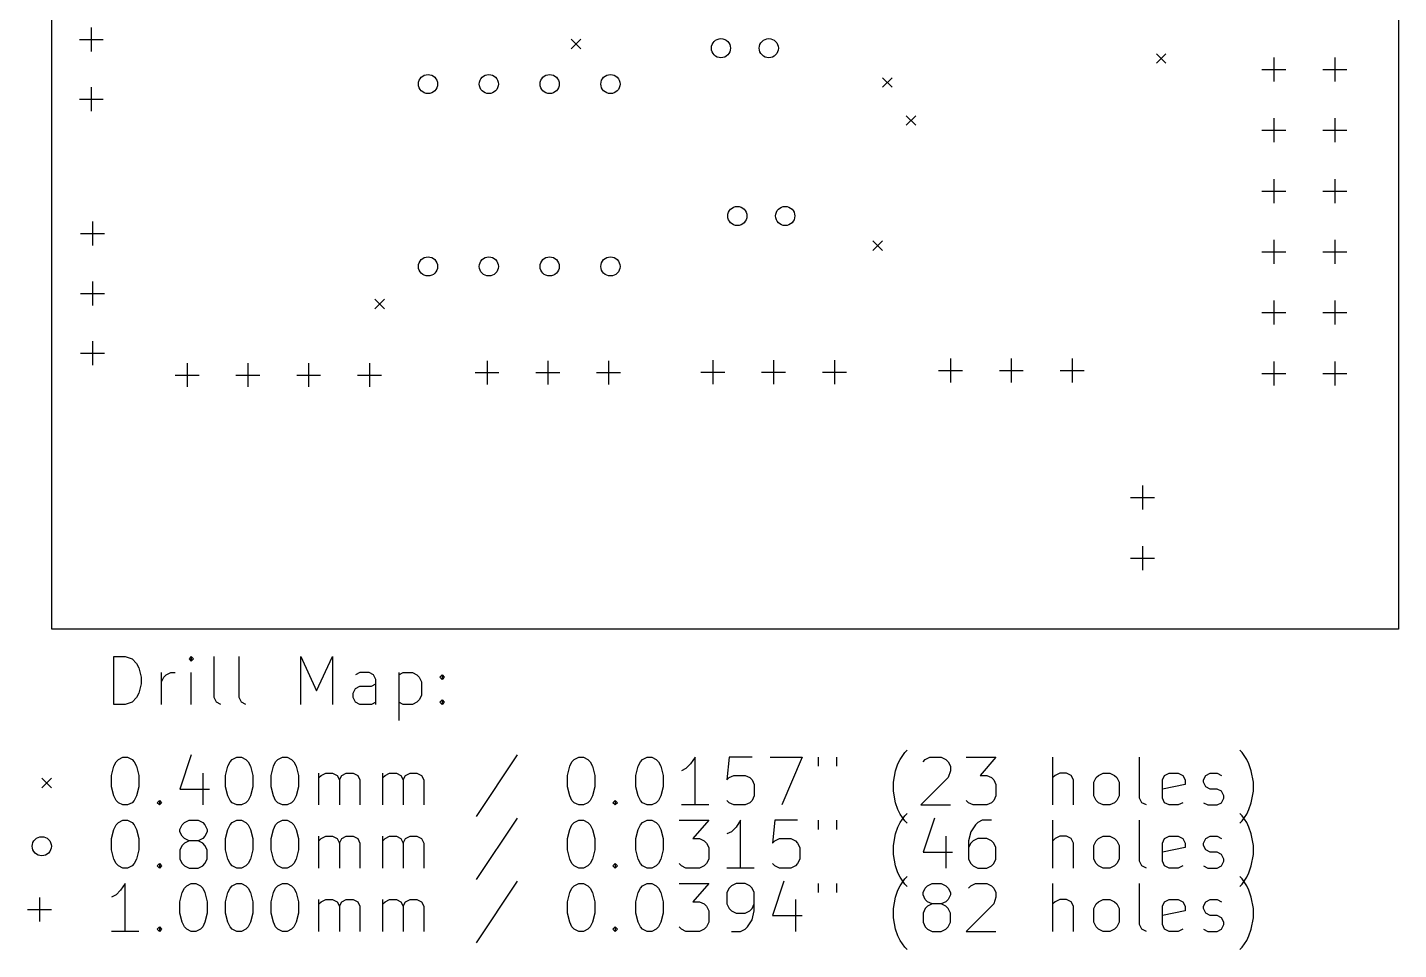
# Model space of a CAD drawing. Extents: x 224.8 to 282.1, y -97.7 to -21.6.
# Drawn here: x 224.8 to 282.1, y -97.7 to -59.2 of the extents above; entities that cross this region are included whole.
import ezdxf

# ---------------------------------------------------------------- set-up
doc = ezdxf.new("R2010")
doc.units = 0
doc.layers.add('BLACK', color=7, linetype='CONTINUOUS')

msp = doc.modelspace()

# ---------------------------------------------------------------- linework, layer by layer
at = {"layer": 'BLACK', "linetype": 'CONTINUOUS'}
for p, q in [((225.806, -84.3534), (225.806, -21.5646)), ((282.067, -21.5646), (282.067, -84.3534)), ((227.4504, -59.2062), (227.4504, -60.2062)), ((226.9504, -59.7062), (227.9504, -59.7062)), ((247.5008, -59.6932), (247.9008, -60.0932)), ((247.9008, -59.6932), (247.5008, -60.0932)), ((271.95, -60.3), (272.35, -60.7)), ((272.35, -60.3), (271.95, -60.7)), ((276.86, -60.46), (276.86, -61.46)), ((279.4, -60.46), (279.4, -61.46)), ((276.36, -60.96), (277.36, -60.96)), ((278.9, -60.96), (279.9, -60.96)), ((227.4504, -61.7062), (227.4504, -62.7062)), ((260.507254, -61.3047), (260.907254, -61.7047)), ((260.907254, -61.3047), (260.507254, -61.7047)), ((226.9504, -62.2062), (227.9504, -62.2062)), ((261.4962, -62.8936), (261.8962, -63.2936)), ((261.8962, -62.8936), (261.4962, -63.2936)), ((276.86, -63), (276.86, -64)), ((279.4, -63), (279.4, -64)), ((276.36, -63.5), (277.36, -63.5)), ((278.9, -63.5), (279.9, -63.5)), ((276.86, -65.54), (276.86, -66.54)), ((279.4, -65.54), (279.4, -66.54)), ((276.36, -66.04), (277.36, -66.04)), ((278.9, -66.04), (279.9, -66.04)), ((227.4966, -67.3164), (227.4966, -68.3164)), ((226.9966, -67.8164), (227.9966, -67.8164)), ((260.0992, -68.126), (260.4992, -68.526)), ((260.4992, -68.126), (260.0992, -68.526)), ((276.86, -68.08), (276.86, -69.08)), ((279.4, -68.08), (279.4, -69.08)), ((276.36, -68.58), (277.36, -68.58)), ((278.9, -68.58), (279.9, -68.58)), ((227.4966, -69.8164), (227.4966, -70.8164)), ((226.9966, -70.3164), (227.9966, -70.3164)), ((239.3, -70.5644), (239.7, -70.9644)), ((239.7, -70.5644), (239.3, -70.9644)), ((276.86, -70.62), (276.86, -71.62)), ((279.4, -70.62), (279.4, -71.62)), ((276.36, -71.12), (277.36, -71.12)), ((278.9, -71.12), (279.9, -71.12)), ((227.4966, -72.3164), (227.4966, -73.3164)), ((226.9966, -72.8164), (227.9966, -72.8164)), ((231.4508, -73.2266), (231.4508, -74.2266)), ((233.9908, -73.2266), (233.9908, -74.2266)), ((236.5308, -73.2266), (236.5308, -74.2266)), ((239.0708, -73.2266), (239.0708, -74.2266)), ((243.982, -73.1284), (243.982, -74.1284)), ((246.522, -73.1284), (246.522, -74.1284)), ((249.062, -73.1284), (249.062, -74.1284)), ((253.4158, -73.1092), (253.4158, -74.1092)), ((255.9558, -73.1092), (255.9558, -74.1092)), ((258.4958, -73.1092), (258.4958, -74.1092)), ((263.3472, -73.033), (263.3472, -74.033)), ((265.8872, -73.033), (265.8872, -74.033)), ((268.4272, -73.033), (268.4272, -74.033)), ((276.86, -73.16), (276.86, -74.16)), ((279.4, -73.16), (279.4, -74.16)), ((230.9508, -73.7266), (231.9508, -73.7266)), ((233.4908, -73.7266), (234.4908, -73.7266)), ((236.0308, -73.7266), (237.0308, -73.7266)), ((238.5708, -73.7266), (239.5708, -73.7266)), ((243.482, -73.6284), (244.482, -73.6284)), ((246.022, -73.6284), (247.022, -73.6284)), ((248.562, -73.6284), (249.562, -73.6284)), ((252.9158, -73.6092), (253.9158, -73.6092)), ((255.4558, -73.6092), (256.4558, -73.6092)), ((257.9958, -73.6092), (258.9958, -73.6092)), ((262.8472, -73.533), (263.8472, -73.533)), ((265.3872, -73.533), (266.3872, -73.533)), ((267.9272, -73.533), (268.9272, -73.533)), ((276.36, -73.66), (277.36, -73.66)), ((278.9, -73.66), (279.9, -73.66)), ((271.3736, -78.3416), (271.3736, -79.3416)), ((270.8736, -78.8416), (271.8736, -78.8416)), ((271.3736, -80.8816), (271.3736, -81.8816)), ((270.8736, -81.3816), (271.8736, -81.3816)), ((282.067, -84.3534), (225.806, -84.3534)), ((228.388768, -87.493238), (228.388768, -85.493238)), ((228.388768, -85.493238), (228.864958, -85.493238)), ((228.864958, -85.493238), (229.150673, -85.588476)), ((229.150673, -85.588476), (229.341149, -85.778952)), ((229.341149, -85.778952), (229.436387, -85.969428)), ((231.626863, -85.493238), (231.531625, -85.588476)), ((231.531625, -85.588476), (231.626863, -85.683714)), ((231.722101, -85.588476), (231.626863, -85.493238)), ((231.626863, -85.493238), (231.626863, -85.683714)), ((231.626863, -85.683714), (231.722101, -85.588476)), ((232.579244, -87.207523), (232.579244, -85.493238)), ((233.626863, -87.207523), (233.626863, -85.493238)), ((236.198292, -87.493238), (236.198292, -85.493238)), ((236.198292, -85.493238), (236.864959, -86.921809)), ((236.864959, -86.921809), (237.531625, -85.493238)), ((237.531625, -85.493238), (237.531625, -87.493238)), ((229.436387, -85.969428), (229.531625, -86.35038)), ((229.531625, -86.35038), (229.531625, -86.636095)), ((230.388768, -87.493238), (230.388768, -86.159904)), ((230.388768, -86.540857), (230.484006, -86.35038)), ((230.484006, -86.35038), (230.579244, -86.255142)), ((230.579244, -86.255142), (230.76972, -86.159904)), ((230.76972, -86.159904), (230.960197, -86.159904)), ((231.626863, -87.493238), (231.626863, -86.159904)), ((238.674482, -86.159904), (238.484006, -86.255142)), ((239.055435, -86.159904), (238.674482, -86.159904)), ((239.245911, -86.255142), (239.055435, -86.159904)), ((239.341149, -86.445619), (239.245911, -86.255142)), ((239.341149, -87.493238), (239.341149, -86.445619)), ((240.29353, -86.159904), (240.29353, -88.159904)), ((240.29353, -86.255142), (240.484006, -86.159904)), ((240.484006, -86.159904), (240.864959, -86.159904)), ((240.864959, -86.159904), (241.055435, -86.255142)), ((241.055435, -86.255142), (241.150673, -86.35038)), ((241.150673, -86.35038), (241.245911, -86.540857)), ((242.007816, -86.35038), (242.103054, -86.255142)), ((242.103054, -86.445619), (242.007816, -86.35038)), ((242.103054, -86.255142), (242.198292, -86.35038)), ((242.103054, -86.255142), (242.103054, -86.445619)), ((242.198292, -86.35038), (242.103054, -86.445619)), ((229.436387, -87.017047), (229.341149, -87.207523)), ((229.531625, -86.636095), (229.436387, -87.017047)), ((238.388768, -87.017047), (238.484006, -86.826571)), ((238.388768, -87.207523), (238.388768, -87.017047)), ((238.484006, -86.826571), (238.674482, -86.731333)), ((238.674482, -86.731333), (239.150673, -86.731333)), ((239.150673, -86.731333), (239.341149, -86.636095)), ((241.245911, -86.540857), (241.245911, -87.112285)), ((228.864958, -87.493238), (228.388768, -87.493238)), ((229.150673, -87.398), (228.864958, -87.493238)), ((229.341149, -87.207523), (229.150673, -87.398)), ((232.674482, -87.398), (232.579244, -87.207523)), ((232.864958, -87.493238), (232.674482, -87.398)), ((233.722101, -87.398), (233.626863, -87.207523)), ((233.912577, -87.493238), (233.722101, -87.398)), ((238.484006, -87.398), (238.388768, -87.207523)), ((238.674482, -87.493238), (238.484006, -87.398)), ((239.150673, -87.493238), (238.674482, -87.493238)), ((239.341149, -87.398), (239.150673, -87.493238)), ((240.484006, -87.493238), (240.29353, -87.398)), ((240.864959, -87.493238), (240.484006, -87.493238)), ((241.055435, -87.398), (240.864959, -87.493238)), ((241.150673, -87.302761), (241.055435, -87.398)), ((241.245911, -87.112285), (241.150673, -87.302761)), ((242.007816, -87.398), (242.103054, -87.302761)), ((242.103054, -87.493238), (242.007816, -87.398)), ((242.103054, -87.302761), (242.198292, -87.398)), ((242.103054, -87.302761), (242.103054, -87.493238)), ((242.198292, -87.398), (242.103054, -87.493238)), ((228.388768, -90.07419), (228.484006, -89.883714)), ((228.484006, -89.883714), (228.579244, -89.788476)), ((228.579244, -89.788476), (228.76972, -89.693238)), ((228.76972, -89.693238), (228.960197, -89.693238)), ((228.960197, -89.693238), (229.150673, -89.788476)), ((229.150673, -89.788476), (229.245911, -89.883714)), ((229.245911, -89.883714), (229.341149, -90.07419)), ((231.626863, -89.598), (231.150673, -91.026571)), ((233.150673, -90.07419), (233.245911, -89.883714)), ((233.245911, -89.883714), (233.341149, -89.788476)), ((233.341149, -89.788476), (233.531625, -89.693238)), ((233.531625, -89.693238), (233.722102, -89.693238)), ((233.722102, -89.693238), (233.912578, -89.788476)), ((233.912578, -89.788476), (234.007816, -89.883714)), ((234.007816, -89.883714), (234.103054, -90.07419)), ((235.055435, -90.07419), (235.150673, -89.883714)), ((235.150673, -89.883714), (235.245911, -89.788476)), ((235.245911, -89.788476), (235.436387, -89.693238)), ((235.436387, -89.693238), (235.626864, -89.693238)), ((235.626864, -89.693238), (235.81734, -89.788476)), ((235.81734, -89.788476), (235.912578, -89.883714)), ((235.912578, -89.883714), (236.007816, -90.07419)), ((245.245912, -89.598), (243.531627, -92.169428)), ((247.436389, -90.07419), (247.531627, -89.883714)), ((247.531627, -89.883714), (247.626865, -89.788476)), ((247.626865, -89.788476), (247.817341, -89.693238)), ((247.817341, -89.693238), (248.007818, -89.693238)), ((248.007818, -89.693238), (248.198294, -89.788476)), ((248.198294, -89.788476), (248.293532, -89.883714)), ((248.293532, -89.883714), (248.38877, -90.07419)), ((250.293532, -90.07419), (250.38877, -89.883714)), ((250.38877, -89.883714), (250.484008, -89.788476)), ((250.484008, -89.788476), (250.674484, -89.693238)), ((250.674484, -89.693238), (250.864961, -89.693238)), ((250.864961, -89.693238), (251.055437, -89.788476)), ((251.055437, -89.788476), (251.150675, -89.883714)), ((251.150675, -89.883714), (251.245913, -90.07419)), ((252.674484, -89.693238), (252.484008, -89.978952)), ((252.674484, -91.693238), (252.674484, -89.693238)), ((254.103056, -89.693238), (254.007818, -90.645619)), ((255.055437, -89.693238), (254.103056, -89.693238)), ((255.817342, -89.693238), (257.150675, -89.693238)), ((257.150675, -89.693238), (256.293532, -91.693238)), ((257.817342, -89.693238), (257.817342, -90.07419)), ((258.579247, -89.693238), (258.579247, -90.07419)), ((261.150676, -89.978952), (261.245914, -89.788476)), ((261.245914, -89.788476), (261.43639, -89.502761)), ((261.43639, -89.502761), (261.531629, -89.407523)), ((262.198295, -89.883714), (262.293533, -89.788476)), ((262.293533, -89.788476), (262.484009, -89.693238)), ((262.484009, -89.693238), (262.9602, -89.693238)), ((262.9602, -89.693238), (263.150676, -89.788476)), ((263.150676, -89.788476), (263.245914, -89.883714)), ((263.245914, -89.883714), (263.341152, -90.07419)), ((264.007819, -89.693238), (265.245914, -89.693238)), ((265.245914, -89.693238), (264.579247, -90.455142)), ((267.626867, -91.693238), (267.626867, -89.693238)), ((271.245915, -91.407523), (271.245915, -89.693238)), ((275.53163, -89.502761), (275.436392, -89.407523)), ((275.722106, -89.788476), (275.53163, -89.502761)), ((275.817344, -89.978952), (275.722106, -89.788476)), ((228.29353, -90.455142), (228.388768, -90.07419)), ((228.29353, -90.931333), (228.29353, -90.455142)), ((229.341149, -90.07419), (229.436387, -90.455142)), ((229.436387, -90.455142), (229.436387, -90.931333)), ((232.103054, -90.359904), (232.103054, -91.693238)), ((233.055435, -90.455142), (233.150673, -90.07419)), ((233.055435, -90.931333), (233.055435, -90.455142)), ((234.103054, -90.07419), (234.198292, -90.455142)), ((234.198292, -90.455142), (234.198292, -90.931333)), ((234.960197, -90.455142), (235.055435, -90.07419)), ((234.960197, -90.931333), (234.960197, -90.455142)), ((236.007816, -90.07419), (236.103054, -90.455142)), ((236.103054, -90.455142), (236.103054, -90.931333)), ((236.960197, -91.693238), (236.960197, -90.359904)), ((236.960197, -90.55038), (237.055435, -90.455142)), ((237.055435, -90.455142), (237.245911, -90.359904)), ((237.245911, -90.359904), (237.531626, -90.359904)), ((237.531626, -90.359904), (237.722102, -90.455142)), ((237.722102, -90.455142), (237.81734, -90.645619)), ((237.81734, -90.645619), (237.912578, -90.455142)), ((237.912578, -90.455142), (238.103054, -90.359904)), ((238.103054, -90.359904), (238.388768, -90.359904)), ((238.388768, -90.359904), (238.579245, -90.455142)), ((238.579245, -90.455142), (238.674483, -90.645619)), ((239.626864, -91.693238), (239.626864, -90.359904)), ((239.626864, -90.55038), (239.722102, -90.455142)), ((239.722102, -90.455142), (239.912578, -90.359904)), ((239.912578, -90.359904), (240.198293, -90.359904)), ((240.198293, -90.359904), (240.388769, -90.455142)), ((240.388769, -90.455142), (240.484007, -90.645619)), ((240.484007, -90.645619), (240.579245, -90.455142)), ((240.579245, -90.455142), (240.769721, -90.359904)), ((240.769721, -90.359904), (241.055435, -90.359904)), ((241.055435, -90.359904), (241.245912, -90.455142)), ((241.245912, -90.455142), (241.34115, -90.645619)), ((247.341151, -90.455142), (247.436389, -90.07419)), ((247.341151, -90.931333), (247.341151, -90.455142)), ((248.38877, -90.07419), (248.484008, -90.455142)), ((248.484008, -90.455142), (248.484008, -90.931333)), ((250.198294, -90.455142), (250.293532, -90.07419)), ((250.198294, -90.931333), (250.198294, -90.455142)), ((251.245913, -90.07419), (251.341151, -90.455142)), ((251.341151, -90.455142), (251.341151, -90.931333)), ((252.293532, -90.169428), (252.103056, -90.264666)), ((252.484008, -89.978952), (252.293532, -90.169428)), ((254.103056, -90.55038), (254.293532, -90.455142)), ((254.293532, -90.455142), (254.769723, -90.455142)), ((254.769723, -90.455142), (254.960199, -90.55038)), ((260.9602, -90.740857), (261.055438, -90.264666)), ((261.055438, -90.264666), (261.150676, -89.978952)), ((263.341152, -90.264666), (263.245914, -90.55038)), ((263.341152, -90.07419), (263.341152, -90.264666)), ((264.579247, -90.455142), (264.864962, -90.455142)), ((264.864962, -90.455142), (265.055438, -90.55038)), ((267.722105, -90.455142), (267.626867, -90.55038)), ((267.912581, -90.359904), (267.722105, -90.455142)), ((268.198296, -90.359904), (267.912581, -90.359904)), ((268.388772, -90.455142), (268.198296, -90.359904)), ((268.48401, -90.645619), (268.388772, -90.455142)), ((269.436391, -90.55038), (269.531629, -90.455142)), ((269.531629, -90.455142), (269.722105, -90.359904)), ((269.722105, -90.359904), (270.00782, -90.359904)), ((270.00782, -90.359904), (270.198296, -90.455142)), ((270.198296, -90.455142), (270.293534, -90.55038)), ((272.198296, -90.645619), (272.293534, -90.455142)), ((272.293534, -90.455142), (272.48401, -90.359904)), ((272.48401, -90.359904), (272.864963, -90.359904)), ((272.864963, -90.359904), (273.055439, -90.455142)), ((273.055439, -90.455142), (273.150677, -90.645619)), ((273.912582, -90.645619), (274.00782, -90.455142)), ((274.00782, -90.455142), (274.198296, -90.359904)), ((274.198296, -90.359904), (274.48401, -90.359904)), ((274.48401, -90.359904), (274.674487, -90.455142)), ((275.912582, -90.264666), (275.817344, -89.978952)), ((276.00782, -90.740857), (275.912582, -90.264666)), ((225.381, -90.5784), (225.781, -90.9784)), ((225.781, -90.5784), (225.381, -90.9784)), ((228.388768, -91.312285), (228.29353, -90.931333)), ((229.436387, -90.931333), (229.341149, -91.312285)), ((231.150673, -91.026571), (232.388768, -91.026571)), ((233.150673, -91.312285), (233.055435, -90.931333)), ((234.198292, -90.931333), (234.103054, -91.312285)), ((235.055435, -91.312285), (234.960197, -90.931333)), ((236.103054, -90.931333), (236.007816, -91.312285)), ((237.81734, -90.645619), (237.81734, -91.693238)), ((238.674483, -90.645619), (238.674483, -91.693238)), ((240.484007, -90.645619), (240.484007, -91.693238)), ((241.34115, -90.645619), (241.34115, -91.693238)), ((247.436389, -91.312285), (247.341151, -90.931333)), ((248.484008, -90.931333), (248.38877, -91.312285)), ((250.293532, -91.312285), (250.198294, -90.931333)), ((251.341151, -90.931333), (251.245913, -91.312285)), ((254.007818, -90.645619), (254.103056, -90.55038)), ((254.960199, -90.55038), (255.055437, -90.645619)), ((255.055437, -90.645619), (255.150675, -90.836095)), ((255.150675, -90.836095), (255.150675, -91.312285)), ((260.9602, -91.121809), (260.9602, -90.740857)), ((263.245914, -90.55038), (262.103057, -91.693238)), ((265.055438, -90.55038), (265.150676, -90.645619)), ((265.150676, -90.645619), (265.245914, -90.836095)), ((265.245914, -90.836095), (265.245914, -91.312285)), ((268.48401, -91.693238), (268.48401, -90.645619)), ((269.341153, -90.740857), (269.436391, -90.55038)), ((269.341153, -91.312285), (269.341153, -90.740857)), ((270.293534, -90.55038), (270.388772, -90.740857)), ((270.388772, -90.740857), (270.388772, -91.312285)), ((272.198296, -91.407523), (272.198296, -90.645619)), ((273.150677, -90.836095), (272.198296, -91.026571)), ((273.150677, -90.645619), (273.150677, -90.836095)), ((273.912582, -90.740857), (273.912582, -90.645619)), ((274.00782, -90.931333), (273.912582, -90.740857)), ((274.198296, -91.026571), (274.00782, -90.931333)), ((274.48401, -91.026571), (274.198296, -91.026571)), ((274.674487, -91.121809), (274.48401, -91.026571)), ((276.00782, -91.121809), (276.00782, -90.740857)), ((228.484006, -91.502761), (228.388768, -91.312285)), ((228.579244, -91.598), (228.484006, -91.502761)), ((228.76972, -91.693238), (228.579244, -91.598)), ((229.150673, -91.598), (228.960197, -91.693238)), ((229.245911, -91.502761), (229.150673, -91.598)), ((229.341149, -91.312285), (229.245911, -91.502761)), ((230.198292, -91.598), (230.29353, -91.502761)), ((230.29353, -91.693238), (230.198292, -91.598)), ((230.29353, -91.502761), (230.388768, -91.598)), ((230.29353, -91.502761), (230.29353, -91.693238)), ((230.388768, -91.598), (230.29353, -91.693238)), ((233.245911, -91.502761), (233.150673, -91.312285)), ((233.341149, -91.598), (233.245911, -91.502761)), ((233.531625, -91.693238), (233.341149, -91.598)), ((233.912578, -91.598), (233.722102, -91.693238)), ((234.007816, -91.502761), (233.912578, -91.598)), ((234.103054, -91.312285), (234.007816, -91.502761)), ((235.150673, -91.502761), (235.055435, -91.312285)), ((235.245911, -91.598), (235.150673, -91.502761)), ((235.436387, -91.693238), (235.245911, -91.598)), ((235.81734, -91.598), (235.626864, -91.693238)), ((235.912578, -91.502761), (235.81734, -91.598)), ((236.007816, -91.312285), (235.912578, -91.502761)), ((247.531627, -91.502761), (247.436389, -91.312285)), ((247.626865, -91.598), (247.531627, -91.502761)), ((247.817341, -91.693238), (247.626865, -91.598)), ((248.198294, -91.598), (248.007818, -91.693238)), ((248.293532, -91.502761), (248.198294, -91.598)), ((248.38877, -91.312285), (248.293532, -91.502761)), ((249.245913, -91.598), (249.341151, -91.502761)), ((249.341151, -91.693238), (249.245913, -91.598)), ((249.341151, -91.502761), (249.436389, -91.598)), ((249.341151, -91.502761), (249.341151, -91.693238)), ((249.436389, -91.598), (249.341151, -91.693238)), ((250.38877, -91.502761), (250.293532, -91.312285)), ((250.484008, -91.598), (250.38877, -91.502761)), ((250.674484, -91.693238), (250.484008, -91.598)), ((251.055437, -91.598), (250.864961, -91.693238)), ((251.150675, -91.502761), (251.055437, -91.598)), ((251.245913, -91.312285), (251.150675, -91.502761)), ((254.103056, -91.598), (254.007818, -91.502761)), ((254.293532, -91.693238), (254.103056, -91.598)), ((254.960199, -91.598), (254.769723, -91.693238)), ((255.055437, -91.502761), (254.960199, -91.598)), ((255.150675, -91.312285), (255.055437, -91.502761)), ((261.055438, -91.598), (260.9602, -91.121809)), ((261.150676, -91.883714), (261.055438, -91.598)), ((264.103057, -91.598), (264.007819, -91.502761)), ((264.293533, -91.693238), (264.103057, -91.598)), ((265.055438, -91.598), (264.864962, -91.693238)), ((265.150676, -91.502761), (265.055438, -91.598)), ((265.245914, -91.312285), (265.150676, -91.502761)), ((269.436391, -91.502761), (269.341153, -91.312285)), ((269.531629, -91.598), (269.436391, -91.502761)), ((269.722105, -91.693238), (269.531629, -91.598)), ((270.198296, -91.598), (270.00782, -91.693238)), ((270.293534, -91.502761), (270.198296, -91.598)), ((270.388772, -91.312285), (270.293534, -91.502761)), ((271.341153, -91.598), (271.245915, -91.407523)), ((271.531629, -91.693238), (271.341153, -91.598)), ((272.293534, -91.598), (272.198296, -91.407523)), ((272.48401, -91.693238), (272.293534, -91.598)), ((273.055439, -91.598), (272.864963, -91.693238)), ((273.912582, -91.598), (274.103058, -91.693238)), ((274.48401, -91.693238), (274.674487, -91.598)), ((274.769725, -91.312285), (274.674487, -91.121809)), ((274.674487, -91.598), (274.769725, -91.407523)), ((274.769725, -91.407523), (274.769725, -91.312285)), ((275.817344, -91.883714), (275.912582, -91.598)), ((275.912582, -91.598), (276.00782, -91.121809)), ((228.960197, -91.693238), (228.76972, -91.693238)), ((233.722102, -91.693238), (233.531625, -91.693238)), ((235.626864, -91.693238), (235.436387, -91.693238)), ((248.007818, -91.693238), (247.817341, -91.693238)), ((250.864961, -91.693238), (250.674484, -91.693238)), ((253.245913, -91.693238), (252.103056, -91.693238)), ((254.769723, -91.693238), (254.293532, -91.693238)), ((261.245914, -92.07419), (261.150676, -91.883714)), ((261.43639, -92.359904), (261.245914, -92.07419)), ((261.245914, -92.428476), (261.43639, -92.142761)), ((261.43639, -92.142761), (261.531629, -92.047523)), ((262.103057, -91.693238), (263.341152, -91.693238)), ((264.864962, -91.693238), (264.293533, -91.693238)), ((270.00782, -91.693238), (269.722105, -91.693238)), ((272.864963, -91.693238), (272.48401, -91.693238)), ((274.103058, -91.693238), (274.48401, -91.693238)), ((275.53163, -92.142761), (275.436392, -92.047523)), ((275.53163, -92.359904), (275.722106, -92.07419)), ((275.722106, -92.428476), (275.53163, -92.142761)), ((275.722106, -92.07419), (275.817344, -91.883714)), ((228.29353, -93.095142), (228.388768, -92.71419)), ((228.388768, -92.71419), (228.484006, -92.523714)), ((228.484006, -92.523714), (228.579244, -92.428476)), ((228.579244, -92.428476), (228.76972, -92.333238)), ((228.76972, -92.333238), (228.960197, -92.333238)), ((228.960197, -92.333238), (229.150673, -92.428476)), ((229.150673, -92.428476), (229.245911, -92.523714)), ((229.245911, -92.523714), (229.341149, -92.71419)), ((229.341149, -92.71419), (229.436387, -93.095142)), ((231.150673, -92.71419), (231.245911, -92.523714)), ((231.150673, -92.809428), (231.150673, -92.71419)), ((231.245911, -92.523714), (231.341149, -92.428476)), ((231.341149, -92.428476), (231.531625, -92.333238)), ((231.531625, -92.333238), (231.912578, -92.333238)), ((231.912578, -92.333238), (232.103054, -92.428476)), ((232.103054, -92.428476), (232.198292, -92.523714)), ((232.198292, -92.523714), (232.29353, -92.71419)), ((232.29353, -92.71419), (232.29353, -92.809428)), ((233.055435, -93.095142), (233.150673, -92.71419)), ((233.150673, -92.71419), (233.245911, -92.523714)), ((233.245911, -92.523714), (233.341149, -92.428476)), ((233.341149, -92.428476), (233.531625, -92.333238)), ((233.531625, -92.333238), (233.722102, -92.333238)), ((233.722102, -92.333238), (233.912578, -92.428476)), ((233.912578, -92.428476), (234.007816, -92.523714)), ((234.007816, -92.523714), (234.103054, -92.71419)), ((234.103054, -92.71419), (234.198292, -93.095142)), ((234.960197, -93.095142), (235.055435, -92.71419)), ((235.055435, -92.71419), (235.150673, -92.523714)), ((235.150673, -92.523714), (235.245911, -92.428476)), ((235.245911, -92.428476), (235.436387, -92.333238)), ((235.436387, -92.333238), (235.626864, -92.333238)), ((235.626864, -92.333238), (235.81734, -92.428476)), ((235.81734, -92.428476), (235.912578, -92.523714)), ((235.912578, -92.523714), (236.007816, -92.71419)), ((236.007816, -92.71419), (236.103054, -93.095142)), ((245.245912, -92.238), (243.531627, -94.809428)), ((247.341151, -93.095142), (247.436389, -92.71419)), ((247.436389, -92.71419), (247.531627, -92.523714)), ((247.531627, -92.523714), (247.626865, -92.428476)), ((247.626865, -92.428476), (247.817341, -92.333238)), ((247.817341, -92.333238), (248.007818, -92.333238)), ((248.007818, -92.333238), (248.198294, -92.428476)), ((248.198294, -92.428476), (248.293532, -92.523714)), ((248.293532, -92.523714), (248.38877, -92.71419)), ((248.38877, -92.71419), (248.484008, -93.095142)), ((250.198294, -93.095142), (250.293532, -92.71419)), ((250.293532, -92.71419), (250.38877, -92.523714)), ((250.38877, -92.523714), (250.484008, -92.428476)), ((250.484008, -92.428476), (250.674484, -92.333238)), ((250.674484, -92.333238), (250.864961, -92.333238)), ((250.864961, -92.333238), (251.055437, -92.428476)), ((251.055437, -92.428476), (251.150675, -92.523714)), ((251.150675, -92.523714), (251.245913, -92.71419)), ((251.245913, -92.71419), (251.341151, -93.095142)), ((252.007818, -92.333238), (253.245913, -92.333238)), ((253.245913, -92.333238), (252.579246, -93.095142)), ((254.38877, -92.618952), (254.198294, -92.809428)), ((254.579246, -92.333238), (254.38877, -92.618952)), ((254.579246, -94.333238), (254.579246, -92.333238)), ((256.007818, -92.333238), (255.91258, -93.285619)), ((256.960199, -92.333238), (256.007818, -92.333238)), ((257.817342, -92.333238), (257.817342, -92.71419)), ((258.579247, -92.333238), (258.579247, -92.71419)), ((261.055438, -92.904666), (261.150676, -92.618952)), ((261.150676, -92.618952), (261.245914, -92.428476)), ((261.531629, -92.455142), (261.43639, -92.359904)), ((262.674485, -92.238), (262.198295, -93.666571)), ((264.388771, -92.523714), (264.198295, -92.809428)), ((264.484009, -92.428476), (264.388771, -92.523714)), ((264.674485, -92.333238), (264.484009, -92.428476)), ((265.055438, -92.333238), (264.674485, -92.333238)), ((267.626867, -94.333238), (267.626867, -92.333238)), ((271.245915, -94.047523), (271.245915, -92.333238)), ((275.436392, -92.455142), (275.53163, -92.359904)), ((275.817344, -92.618952), (275.722106, -92.428476)), ((275.912582, -92.904666), (275.817344, -92.618952)), ((228.29353, -93.571333), (228.29353, -93.095142)), ((229.436387, -93.095142), (229.436387, -93.571333)), ((231.245911, -92.999904), (231.150673, -92.809428)), ((231.341149, -93.095142), (231.245911, -92.999904)), ((231.341149, -93.285619), (231.245911, -93.380857)), ((231.531625, -93.19038), (231.341149, -93.095142)), ((231.531625, -93.19038), (231.341149, -93.285619)), ((231.912578, -93.19038), (231.531625, -93.19038)), ((232.103054, -93.095142), (231.912578, -93.19038)), ((232.103054, -93.285619), (231.912578, -93.19038)), ((232.198292, -92.999904), (232.103054, -93.095142)), ((232.198292, -93.380857), (232.103054, -93.285619)), ((232.29353, -92.809428), (232.198292, -92.999904)), ((233.055435, -93.571333), (233.055435, -93.095142)), ((234.198292, -93.095142), (234.198292, -93.571333)), ((234.960197, -93.571333), (234.960197, -93.095142)), ((236.103054, -93.095142), (236.103054, -93.571333)), ((236.960197, -94.333238), (236.960197, -92.999904)), ((236.960197, -93.19038), (237.055435, -93.095142)), ((237.055435, -93.095142), (237.245911, -92.999904)), ((237.245911, -92.999904), (237.531626, -92.999904)), ((237.531626, -92.999904), (237.722102, -93.095142)), ((237.722102, -93.095142), (237.81734, -93.285619)), ((237.81734, -93.285619), (237.912578, -93.095142)), ((237.81734, -93.285619), (237.81734, -94.333238)), ((237.912578, -93.095142), (238.103054, -92.999904)), ((238.103054, -92.999904), (238.388768, -92.999904)), ((238.388768, -92.999904), (238.579245, -93.095142)), ((238.579245, -93.095142), (238.674483, -93.285619)), ((238.674483, -93.285619), (238.674483, -94.333238)), ((239.626864, -94.333238), (239.626864, -92.999904)), ((239.626864, -93.19038), (239.722102, -93.095142)), ((239.722102, -93.095142), (239.912578, -92.999904)), ((239.912578, -92.999904), (240.198293, -92.999904)), ((240.198293, -92.999904), (240.388769, -93.095142)), ((240.388769, -93.095142), (240.484007, -93.285619)), ((240.484007, -93.285619), (240.579245, -93.095142)), ((240.484007, -93.285619), (240.484007, -94.333238)), ((240.579245, -93.095142), (240.769721, -92.999904)), ((240.769721, -92.999904), (241.055435, -92.999904)), ((241.055435, -92.999904), (241.245912, -93.095142)), ((241.245912, -93.095142), (241.34115, -93.285619)), ((241.34115, -93.285619), (241.34115, -94.333238)), ((247.341151, -93.571333), (247.341151, -93.095142)), ((248.484008, -93.095142), (248.484008, -93.571333)), ((250.198294, -93.571333), (250.198294, -93.095142)), ((251.341151, -93.095142), (251.341151, -93.571333)), ((252.579246, -93.095142), (252.864961, -93.095142)), ((252.864961, -93.095142), (253.055437, -93.19038)), ((253.055437, -93.19038), (253.150675, -93.285619)), ((253.150675, -93.285619), (253.245913, -93.476095)), ((254.198294, -92.809428), (254.007818, -92.904666)), ((255.91258, -93.285619), (256.007818, -93.19038)), ((256.007818, -93.19038), (256.198294, -93.095142)), ((256.198294, -93.095142), (256.674485, -93.095142)), ((256.674485, -93.095142), (256.864961, -93.19038)), ((256.864961, -93.19038), (256.960199, -93.285619)), ((256.960199, -93.285619), (257.055437, -93.476095)), ((260.9602, -93.380857), (261.055438, -92.904666)), ((263.150676, -92.999904), (263.150676, -94.333238)), ((264.198295, -92.809428), (264.103057, -93.19038)), ((264.103057, -93.19038), (264.103057, -93.952285)), ((264.198295, -93.285619), (264.103057, -93.476095)), ((264.293533, -93.19038), (264.198295, -93.285619)), ((264.484009, -93.095142), (264.293533, -93.19038)), ((264.864962, -93.095142), (264.484009, -93.095142)), ((265.055438, -93.19038), (264.864962, -93.095142)), ((265.150676, -93.285619), (265.055438, -93.19038)), ((265.245914, -93.476095), (265.150676, -93.285619)), ((267.722105, -93.095142), (267.626867, -93.19038)), ((267.912581, -92.999904), (267.722105, -93.095142)), ((268.198296, -92.999904), (267.912581, -92.999904)), ((268.388772, -93.095142), (268.198296, -92.999904)), ((268.48401, -93.285619), (268.388772, -93.095142)), ((268.48401, -94.333238), (268.48401, -93.285619)), ((269.341153, -93.380857), (269.436391, -93.19038)), ((269.436391, -93.19038), (269.531629, -93.095142)), ((269.531629, -93.095142), (269.722105, -92.999904)), ((269.722105, -92.999904), (270.00782, -92.999904)), ((270.00782, -92.999904), (270.198296, -93.095142)), ((270.198296, -93.095142), (270.293534, -93.19038)), ((270.293534, -93.19038), (270.388772, -93.380857)), ((272.198296, -93.285619), (272.293534, -93.095142)), ((272.198296, -94.047523), (272.198296, -93.285619)), ((272.293534, -93.095142), (272.48401, -92.999904)), ((272.48401, -92.999904), (272.864963, -92.999904)), ((272.864963, -92.999904), (273.055439, -93.095142)), ((273.055439, -93.095142), (273.150677, -93.285619)), ((273.150677, -93.285619), (273.150677, -93.476095)), ((273.912582, -93.285619), (274.00782, -93.095142)), ((273.912582, -93.380857), (273.912582, -93.285619)), ((274.00782, -93.095142), (274.198296, -92.999904)), ((274.198296, -92.999904), (274.48401, -92.999904)), ((274.48401, -92.999904), (274.674487, -93.095142)), ((276.00782, -93.380857), (275.912582, -92.904666)), ((228.388768, -93.952285), (228.29353, -93.571333)), ((229.436387, -93.571333), (229.341149, -93.952285)), ((231.245911, -93.380857), (231.150673, -93.571333)), ((231.150673, -93.571333), (231.150673, -93.952285)), ((232.29353, -93.571333), (232.198292, -93.380857)), ((232.29353, -93.952285), (232.29353, -93.571333)), ((233.150673, -93.952285), (233.055435, -93.571333)), ((234.198292, -93.571333), (234.103054, -93.952285)), ((235.055435, -93.952285), (234.960197, -93.571333)), ((236.103054, -93.571333), (236.007816, -93.952285)), ((247.436389, -93.952285), (247.341151, -93.571333)), ((248.484008, -93.571333), (248.38877, -93.952285)), ((250.293532, -93.952285), (250.198294, -93.571333)), ((251.341151, -93.571333), (251.245913, -93.952285)), ((253.245913, -93.476095), (253.245913, -93.952285)), ((257.055437, -93.476095), (257.055437, -93.952285)), ((260.9602, -93.761809), (260.9602, -93.380857)), ((261.055438, -94.238), (260.9602, -93.761809)), ((262.198295, -93.666571), (263.43639, -93.666571)), ((265.245914, -93.952285), (265.245914, -93.476095)), ((269.341153, -93.952285), (269.341153, -93.380857)), ((270.388772, -93.380857), (270.388772, -93.952285)), ((273.150677, -93.476095), (272.198296, -93.666571)), ((274.00782, -93.571333), (273.912582, -93.380857)), ((274.198296, -93.666571), (274.00782, -93.571333)), ((274.48401, -93.666571), (274.198296, -93.666571)), ((274.674487, -93.761809), (274.48401, -93.666571)), ((274.769725, -93.952285), (274.674487, -93.761809)), ((275.912582, -94.238), (276.00782, -93.761809)), ((276.00782, -93.761809), (276.00782, -93.380857)), ((228.484006, -94.142761), (228.388768, -93.952285)), ((228.579244, -94.238), (228.484006, -94.142761)), ((228.76972, -94.333238), (228.579244, -94.238)), ((228.960197, -94.333238), (228.76972, -94.333238)), ((229.150673, -94.238), (228.960197, -94.333238)), ((229.245911, -94.142761), (229.150673, -94.238)), ((229.341149, -93.952285), (229.245911, -94.142761)), ((230.198292, -94.238), (230.29353, -94.142761)), ((230.29353, -94.333238), (230.198292, -94.238)), ((230.29353, -94.142761), (230.388768, -94.238)), ((230.29353, -94.142761), (230.29353, -94.333238)), ((230.388768, -94.238), (230.29353, -94.333238)), ((231.150673, -93.952285), (231.245911, -94.142761)), ((231.245911, -94.142761), (231.341149, -94.238)), ((231.341149, -94.238), (231.531625, -94.333238)), ((231.531625, -94.333238), (231.912578, -94.333238)), ((231.912578, -94.333238), (232.103054, -94.238)), ((232.103054, -94.238), (232.198292, -94.142761)), ((232.198292, -94.142761), (232.29353, -93.952285)), ((233.245911, -94.142761), (233.150673, -93.952285)), ((233.341149, -94.238), (233.245911, -94.142761)), ((233.531625, -94.333238), (233.341149, -94.238)), ((233.722102, -94.333238), (233.531625, -94.333238)), ((233.912578, -94.238), (233.722102, -94.333238)), ((234.007816, -94.142761), (233.912578, -94.238)), ((234.103054, -93.952285), (234.007816, -94.142761)), ((235.150673, -94.142761), (235.055435, -93.952285)), ((235.245911, -94.238), (235.150673, -94.142761)), ((235.436387, -94.333238), (235.245911, -94.238)), ((235.626864, -94.333238), (235.436387, -94.333238)), ((235.81734, -94.238), (235.626864, -94.333238)), ((235.912578, -94.142761), (235.81734, -94.238)), ((236.007816, -93.952285), (235.912578, -94.142761)), ((247.531627, -94.142761), (247.436389, -93.952285)), ((247.626865, -94.238), (247.531627, -94.142761)), ((247.817341, -94.333238), (247.626865, -94.238)), ((248.007818, -94.333238), (247.817341, -94.333238)), ((248.198294, -94.238), (248.007818, -94.333238)), ((248.293532, -94.142761), (248.198294, -94.238)), ((248.38877, -93.952285), (248.293532, -94.142761)), ((249.245913, -94.238), (249.341151, -94.142761)), ((249.341151, -94.333238), (249.245913, -94.238)), ((249.341151, -94.142761), (249.436389, -94.238)), ((249.341151, -94.142761), (249.341151, -94.333238)), ((249.436389, -94.238), (249.341151, -94.333238)), ((250.38877, -94.142761), (250.293532, -93.952285)), ((250.484008, -94.238), (250.38877, -94.142761)), ((250.674484, -94.333238), (250.484008, -94.238)), ((250.864961, -94.333238), (250.674484, -94.333238)), ((251.055437, -94.238), (250.864961, -94.333238)), ((251.150675, -94.142761), (251.055437, -94.238)), ((251.245913, -93.952285), (251.150675, -94.142761)), ((252.103056, -94.238), (252.007818, -94.142761)), ((252.293532, -94.333238), (252.103056, -94.238)), ((252.864961, -94.333238), (252.293532, -94.333238)), ((253.055437, -94.238), (252.864961, -94.333238)), ((253.150675, -94.142761), (253.055437, -94.238)), ((253.245913, -93.952285), (253.150675, -94.142761)), ((255.150675, -94.333238), (254.007818, -94.333238)), ((256.007818, -94.238), (255.91258, -94.142761)), ((256.198294, -94.333238), (256.007818, -94.238)), ((256.674485, -94.333238), (256.198294, -94.333238)), ((256.864961, -94.238), (256.674485, -94.333238)), ((256.960199, -94.142761), (256.864961, -94.238)), ((257.055437, -93.952285), (256.960199, -94.142761)), ((261.150676, -94.523714), (261.055438, -94.238)), ((264.103057, -93.952285), (264.198295, -94.142761)), ((264.198295, -94.142761), (264.293533, -94.238)), ((264.293533, -94.238), (264.484009, -94.333238)), ((264.484009, -94.333238), (264.864962, -94.333238)), ((264.864962, -94.333238), (265.055438, -94.238)), ((265.055438, -94.238), (265.150676, -94.142761)), ((265.150676, -94.142761), (265.245914, -93.952285)), ((269.436391, -94.142761), (269.341153, -93.952285)), ((269.531629, -94.238), (269.436391, -94.142761)), ((269.722105, -94.333238), (269.531629, -94.238)), ((270.00782, -94.333238), (269.722105, -94.333238)), ((270.198296, -94.238), (270.00782, -94.333238)), ((270.293534, -94.142761), (270.198296, -94.238)), ((270.388772, -93.952285), (270.293534, -94.142761)), ((271.341153, -94.238), (271.245915, -94.047523)), ((271.531629, -94.333238), (271.341153, -94.238)), ((272.293534, -94.238), (272.198296, -94.047523)), ((272.48401, -94.333238), (272.293534, -94.238)), ((272.864963, -94.333238), (272.48401, -94.333238)), ((273.055439, -94.238), (272.864963, -94.333238)), ((273.912582, -94.238), (274.103058, -94.333238)), ((274.103058, -94.333238), (274.48401, -94.333238)), ((274.48401, -94.333238), (274.674487, -94.238)), ((274.674487, -94.238), (274.769725, -94.047523)), ((274.769725, -94.047523), (274.769725, -93.952285)), ((275.817344, -94.523714), (275.912582, -94.238)), ((228.864958, -94.973238), (228.674482, -95.258952)), ((228.864958, -96.973238), (228.864958, -94.973238)), ((231.341149, -95.163714), (231.436387, -95.068476)), ((231.436387, -95.068476), (231.626863, -94.973238)), ((231.626863, -94.973238), (231.81734, -94.973238)), ((231.81734, -94.973238), (232.007816, -95.068476)), ((232.007816, -95.068476), (232.103054, -95.163714)), ((233.245911, -95.163714), (233.341149, -95.068476)), ((233.341149, -95.068476), (233.531625, -94.973238)), ((233.531625, -94.973238), (233.722102, -94.973238)), ((233.722102, -94.973238), (233.912578, -95.068476)), ((233.912578, -95.068476), (234.007816, -95.163714)), ((235.150673, -95.163714), (235.245911, -95.068476)), ((235.245911, -95.068476), (235.436387, -94.973238)), ((235.436387, -94.973238), (235.626864, -94.973238)), ((235.626864, -94.973238), (235.81734, -95.068476)), ((235.81734, -95.068476), (235.912578, -95.163714)), ((245.245912, -94.878), (243.531627, -97.449428)), ((247.531627, -95.163714), (247.626865, -95.068476)), ((247.626865, -95.068476), (247.817341, -94.973238)), ((247.817341, -94.973238), (248.007818, -94.973238)), ((248.007818, -94.973238), (248.198294, -95.068476)), ((248.198294, -95.068476), (248.293532, -95.163714)), ((250.38877, -95.163714), (250.484008, -95.068476)), ((250.484008, -95.068476), (250.674484, -94.973238)), ((250.674484, -94.973238), (250.864961, -94.973238)), ((250.864961, -94.973238), (251.055437, -95.068476)), ((251.055437, -95.068476), (251.150675, -95.163714)), ((252.007818, -94.973238), (253.245913, -94.973238)), ((253.245913, -94.973238), (252.579246, -95.735142)), ((254.198294, -95.068476), (254.103056, -95.163714)), ((254.38877, -94.973238), (254.198294, -95.068476)), ((254.769723, -94.973238), (254.38877, -94.973238)), ((254.960199, -95.068476), (254.769723, -94.973238)), ((255.055437, -95.163714), (254.960199, -95.068476)), ((256.38877, -94.878), (255.91258, -96.306571)), ((257.817342, -94.973238), (257.817342, -95.35419)), ((258.579247, -94.973238), (258.579247, -95.35419)), ((261.245914, -94.71419), (261.150676, -94.523714)), ((261.150676, -95.258952), (261.245914, -95.068476)), ((261.43639, -94.999904), (261.245914, -94.71419)), ((261.245914, -95.068476), (261.43639, -94.782761)), ((261.43639, -94.782761), (261.531629, -94.687523)), ((261.531629, -95.095142), (261.43639, -94.999904)), ((262.293533, -95.163714), (262.388771, -95.068476)), ((262.388771, -95.068476), (262.579247, -94.973238)), ((262.579247, -94.973238), (262.9602, -94.973238)), ((262.9602, -94.973238), (263.150676, -95.068476)), ((263.150676, -95.068476), (263.245914, -95.163714)), ((264.103057, -95.163714), (264.198295, -95.068476)), ((264.198295, -95.068476), (264.388771, -94.973238)), ((264.388771, -94.973238), (264.864962, -94.973238)), ((264.864962, -94.973238), (265.055438, -95.068476)), ((265.055438, -95.068476), (265.150676, -95.163714)), ((267.626867, -96.973238), (267.626867, -94.973238)), ((271.245915, -96.687523), (271.245915, -94.973238)), ((275.53163, -94.782761), (275.436392, -94.687523)), ((275.436392, -95.095142), (275.53163, -94.999904)), ((275.53163, -94.999904), (275.722106, -94.71419)), ((275.722106, -95.068476), (275.53163, -94.782761)), ((275.722106, -94.71419), (275.817344, -94.523714)), ((275.817344, -95.258952), (275.722106, -95.068476)), ((225.281, -95.5584), (225.281, -96.5584)), ((228.484006, -95.449428), (228.29353, -95.544666)), ((228.674482, -95.258952), (228.484006, -95.449428)), ((231.150673, -95.735142), (231.245911, -95.35419)), ((231.245911, -95.35419), (231.341149, -95.163714)), ((232.103054, -95.163714), (232.198292, -95.35419)), ((232.198292, -95.35419), (232.29353, -95.735142)), ((233.055435, -95.735142), (233.150673, -95.35419)), ((233.150673, -95.35419), (233.245911, -95.163714)), ((234.007816, -95.163714), (234.103054, -95.35419)), ((234.103054, -95.35419), (234.198292, -95.735142)), ((234.960197, -95.735142), (235.055435, -95.35419)), ((235.055435, -95.35419), (235.150673, -95.163714)), ((235.912578, -95.163714), (236.007816, -95.35419)), ((236.007816, -95.35419), (236.103054, -95.735142)), ((236.960197, -96.973238), (236.960197, -95.639904)), ((237.055435, -95.735142), (237.245911, -95.639904)), ((237.245911, -95.639904), (237.531626, -95.639904)), ((237.531626, -95.639904), (237.722102, -95.735142)), ((237.912578, -95.735142), (238.103054, -95.639904)), ((238.103054, -95.639904), (238.388768, -95.639904)), ((238.388768, -95.639904), (238.579245, -95.735142)), ((239.626864, -96.973238), (239.626864, -95.639904)), ((239.722102, -95.735142), (239.912578, -95.639904)), ((239.912578, -95.639904), (240.198293, -95.639904)), ((240.198293, -95.639904), (240.388769, -95.735142)), ((240.579245, -95.735142), (240.769721, -95.639904)), ((240.769721, -95.639904), (241.055435, -95.639904)), ((241.055435, -95.639904), (241.245912, -95.735142)), ((247.341151, -95.735142), (247.436389, -95.35419)), ((247.436389, -95.35419), (247.531627, -95.163714)), ((248.293532, -95.163714), (248.38877, -95.35419)), ((248.38877, -95.35419), (248.484008, -95.735142)), ((250.198294, -95.735142), (250.293532, -95.35419)), ((250.293532, -95.35419), (250.38877, -95.163714)), ((251.150675, -95.163714), (251.245913, -95.35419)), ((251.245913, -95.35419), (251.341151, -95.735142)), ((254.103056, -95.163714), (254.007818, -95.35419)), ((254.007818, -95.35419), (254.007818, -95.83038)), ((255.150675, -95.35419), (255.055437, -95.163714)), ((255.150675, -96.116095), (255.150675, -95.35419)), ((256.864961, -95.639904), (256.864961, -96.973238)), ((260.9602, -96.020857), (261.055438, -95.544666)), ((261.055438, -95.544666), (261.150676, -95.258952)), ((262.198295, -95.35419), (262.293533, -95.163714)), ((262.198295, -95.449428), (262.198295, -95.35419)), ((262.293533, -95.639904), (262.198295, -95.449428)), ((262.388771, -95.735142), (262.293533, -95.639904)), ((263.245914, -95.639904), (263.150676, -95.735142)), ((263.245914, -95.163714), (263.341152, -95.35419)), ((263.341152, -95.449428), (263.245914, -95.639904)), ((263.341152, -95.35419), (263.341152, -95.449428)), ((265.150676, -95.163714), (265.245914, -95.35419)), ((265.245914, -95.544666), (265.150676, -95.83038)), ((265.245914, -95.35419), (265.245914, -95.544666)), ((267.912581, -95.639904), (267.722105, -95.735142)), ((268.198296, -95.639904), (267.912581, -95.639904)), ((268.388772, -95.735142), (268.198296, -95.639904)), ((269.531629, -95.735142), (269.722105, -95.639904)), ((269.722105, -95.639904), (270.00782, -95.639904)), ((270.00782, -95.639904), (270.198296, -95.735142)), ((272.293534, -95.735142), (272.48401, -95.639904)), ((272.48401, -95.639904), (272.864963, -95.639904)), ((272.864963, -95.639904), (273.055439, -95.735142)), ((274.00782, -95.735142), (274.198296, -95.639904)), ((274.198296, -95.639904), (274.48401, -95.639904)), ((274.48401, -95.639904), (274.674487, -95.735142)), ((275.912582, -95.544666), (275.817344, -95.258952)), ((276.00782, -96.020857), (275.912582, -95.544666)), ((224.781, -96.0584), (225.781, -96.0584)), ((231.150673, -96.211333), (231.150673, -95.735142)), ((231.245911, -96.592285), (231.150673, -96.211333)), ((232.29353, -96.211333), (232.198292, -96.592285)), ((232.29353, -95.735142), (232.29353, -96.211333)), ((233.055435, -96.211333), (233.055435, -95.735142)), ((233.150673, -96.592285), (233.055435, -96.211333)), ((234.198292, -96.211333), (234.103054, -96.592285)), ((234.198292, -95.735142), (234.198292, -96.211333)), ((234.960197, -96.211333), (234.960197, -95.735142)), ((235.055435, -96.592285), (234.960197, -96.211333)), ((236.103054, -96.211333), (236.007816, -96.592285)), ((236.103054, -95.735142), (236.103054, -96.211333)), ((236.960197, -95.83038), (237.055435, -95.735142)), ((237.722102, -95.735142), (237.81734, -95.925619)), ((237.81734, -95.925619), (237.912578, -95.735142)), ((237.81734, -95.925619), (237.81734, -96.973238)), ((238.579245, -95.735142), (238.674483, -95.925619)), ((238.674483, -95.925619), (238.674483, -96.973238)), ((239.626864, -95.83038), (239.722102, -95.735142)), ((240.388769, -95.735142), (240.484007, -95.925619)), ((240.484007, -95.925619), (240.579245, -95.735142)), ((240.484007, -95.925619), (240.484007, -96.973238)), ((241.245912, -95.735142), (241.34115, -95.925619)), ((241.34115, -95.925619), (241.34115, -96.973238)), ((247.341151, -96.211333), (247.341151, -95.735142)), ((247.436389, -96.592285), (247.341151, -96.211333)), ((248.484008, -96.211333), (248.38877, -96.592285)), ((248.484008, -95.735142), (248.484008, -96.211333)), ((250.198294, -96.211333), (250.198294, -95.735142)), ((250.293532, -96.592285), (250.198294, -96.211333)), ((251.341151, -96.211333), (251.245913, -96.592285)), ((251.341151, -95.735142), (251.341151, -96.211333)), ((252.579246, -95.735142), (252.864961, -95.735142)), ((252.864961, -95.735142), (253.055437, -95.83038)), ((253.055437, -95.83038), (253.150675, -95.925619)), ((253.150675, -95.925619), (253.245913, -96.116095)), ((253.245913, -96.116095), (253.245913, -96.592285)), ((254.007818, -95.83038), (254.103056, -96.020857)), ((254.103056, -96.020857), (254.198294, -96.116095)), ((254.198294, -96.116095), (254.38877, -96.211333)), ((254.38877, -96.211333), (254.769723, -96.211333)), ((254.769723, -96.211333), (254.960199, -96.116095)), ((254.960199, -96.116095), (255.055437, -96.020857)), ((255.055437, -96.020857), (255.150675, -95.83038)), ((255.055437, -96.497047), (255.150675, -96.116095)), ((260.9602, -96.401809), (260.9602, -96.020857)), ((262.293533, -96.020857), (262.198295, -96.211333)), ((262.198295, -96.211333), (262.198295, -96.592285)), ((262.388771, -95.925619), (262.293533, -96.020857)), ((262.579247, -95.83038), (262.388771, -95.735142)), ((262.579247, -95.83038), (262.388771, -95.925619)), ((262.9602, -95.83038), (262.579247, -95.83038)), ((263.150676, -95.735142), (262.9602, -95.83038)), ((263.150676, -95.925619), (262.9602, -95.83038)), ((263.245914, -96.020857), (263.150676, -95.925619)), ((263.341152, -96.211333), (263.245914, -96.020857)), ((263.341152, -96.592285), (263.341152, -96.211333)), ((265.150676, -95.83038), (264.007819, -96.973238)), ((267.722105, -95.735142), (267.626867, -95.83038)), ((268.48401, -95.925619), (268.388772, -95.735142)), ((268.48401, -96.973238), (268.48401, -95.925619)), ((269.341153, -96.020857), (269.436391, -95.83038)), ((269.341153, -96.592285), (269.341153, -96.020857)), ((269.436391, -95.83038), (269.531629, -95.735142)), ((270.198296, -95.735142), (270.293534, -95.83038)), ((270.293534, -95.83038), (270.388772, -96.020857)), ((270.388772, -96.020857), (270.388772, -96.592285)), ((272.198296, -95.925619), (272.293534, -95.735142)), ((272.198296, -96.687523), (272.198296, -95.925619)), ((273.150677, -96.116095), (272.198296, -96.306571)), ((273.055439, -95.735142), (273.150677, -95.925619)), ((273.150677, -95.925619), (273.150677, -96.116095)), ((273.912582, -95.925619), (274.00782, -95.735142)), ((273.912582, -96.020857), (273.912582, -95.925619)), ((274.00782, -96.211333), (273.912582, -96.020857)), ((274.198296, -96.306571), (274.00782, -96.211333)), ((276.00782, -96.401809), (276.00782, -96.020857)), ((230.198292, -96.878), (230.29353, -96.782761)), ((230.29353, -96.782761), (230.388768, -96.878)), ((230.29353, -96.782761), (230.29353, -96.973238)), ((231.341149, -96.782761), (231.245911, -96.592285)), ((231.436387, -96.878), (231.341149, -96.782761)), ((232.103054, -96.782761), (232.007816, -96.878)), ((232.198292, -96.592285), (232.103054, -96.782761)), ((233.245911, -96.782761), (233.150673, -96.592285)), ((233.341149, -96.878), (233.245911, -96.782761)), ((234.007816, -96.782761), (233.912578, -96.878)), ((234.103054, -96.592285), (234.007816, -96.782761)), ((235.150673, -96.782761), (235.055435, -96.592285)), ((235.245911, -96.878), (235.150673, -96.782761)), ((235.912578, -96.782761), (235.81734, -96.878)), ((236.007816, -96.592285), (235.912578, -96.782761)), ((247.531627, -96.782761), (247.436389, -96.592285)), ((247.626865, -96.878), (247.531627, -96.782761)), ((248.293532, -96.782761), (248.198294, -96.878)), ((248.38877, -96.592285), (248.293532, -96.782761)), ((249.245913, -96.878), (249.341151, -96.782761)), ((249.341151, -96.782761), (249.436389, -96.878)), ((249.341151, -96.782761), (249.341151, -96.973238)), ((250.38877, -96.782761), (250.293532, -96.592285)), ((250.484008, -96.878), (250.38877, -96.782761)), ((251.150675, -96.782761), (251.055437, -96.878)), ((251.245913, -96.592285), (251.150675, -96.782761)), ((252.103056, -96.878), (252.007818, -96.782761)), ((253.150675, -96.782761), (253.055437, -96.878)), ((253.245913, -96.592285), (253.150675, -96.782761)), ((254.769723, -96.878), (254.864961, -96.782761)), ((254.864961, -96.782761), (255.055437, -96.497047)), ((255.91258, -96.306571), (257.150675, -96.306571)), ((261.055438, -96.878), (260.9602, -96.401809)), ((262.198295, -96.592285), (262.293533, -96.782761)), ((262.293533, -96.782761), (262.388771, -96.878)), ((263.150676, -96.878), (263.245914, -96.782761)), ((263.245914, -96.782761), (263.341152, -96.592285)), ((269.436391, -96.782761), (269.341153, -96.592285)), ((269.531629, -96.878), (269.436391, -96.782761)), ((270.293534, -96.782761), (270.198296, -96.878)), ((270.388772, -96.592285), (270.293534, -96.782761)), ((271.341153, -96.878), (271.245915, -96.687523)), ((272.293534, -96.878), (272.198296, -96.687523)), ((274.48401, -96.306571), (274.198296, -96.306571)), ((274.674487, -96.401809), (274.48401, -96.306571)), ((274.769725, -96.592285), (274.674487, -96.401809)), ((274.674487, -96.878), (274.769725, -96.687523)), ((274.769725, -96.687523), (274.769725, -96.592285)), ((275.912582, -96.878), (276.00782, -96.401809)), ((229.436387, -96.973238), (228.29353, -96.973238)), ((230.29353, -96.973238), (230.198292, -96.878)), ((230.388768, -96.878), (230.29353, -96.973238)), ((231.626863, -96.973238), (231.436387, -96.878)), ((231.81734, -96.973238), (231.626863, -96.973238)), ((232.007816, -96.878), (231.81734, -96.973238)), ((233.531625, -96.973238), (233.341149, -96.878)), ((233.722102, -96.973238), (233.531625, -96.973238)), ((233.912578, -96.878), (233.722102, -96.973238)), ((235.436387, -96.973238), (235.245911, -96.878)), ((235.626864, -96.973238), (235.436387, -96.973238)), ((235.81734, -96.878), (235.626864, -96.973238)), ((247.817341, -96.973238), (247.626865, -96.878)), ((248.007818, -96.973238), (247.817341, -96.973238)), ((248.198294, -96.878), (248.007818, -96.973238)), ((249.341151, -96.973238), (249.245913, -96.878)), ((249.436389, -96.878), (249.341151, -96.973238)), ((250.674484, -96.973238), (250.484008, -96.878)), ((250.864961, -96.973238), (250.674484, -96.973238)), ((251.055437, -96.878), (250.864961, -96.973238)), ((252.293532, -96.973238), (252.103056, -96.878)), ((252.864961, -96.973238), (252.293532, -96.973238)), ((253.055437, -96.878), (252.864961, -96.973238)), ((254.198294, -96.973238), (254.579246, -96.973238)), ((254.579246, -96.973238), (254.769723, -96.878)), ((261.150676, -97.163714), (261.055438, -96.878)), ((261.245914, -97.35419), (261.150676, -97.163714)), ((261.43639, -97.639904), (261.245914, -97.35419)), ((262.388771, -96.878), (262.579247, -96.973238)), ((262.579247, -96.973238), (262.9602, -96.973238)), ((262.9602, -96.973238), (263.150676, -96.878)), ((264.007819, -96.973238), (265.245914, -96.973238)), ((269.722105, -96.973238), (269.531629, -96.878)), ((270.00782, -96.973238), (269.722105, -96.973238)), ((270.198296, -96.878), (270.00782, -96.973238)), ((271.531629, -96.973238), (271.341153, -96.878)), ((272.48401, -96.973238), (272.293534, -96.878)), ((272.864963, -96.973238), (272.48401, -96.973238)), ((273.055439, -96.878), (272.864963, -96.973238)), ((273.912582, -96.878), (274.103058, -96.973238)), ((274.103058, -96.973238), (274.48401, -96.973238)), ((274.48401, -96.973238), (274.674487, -96.878)), ((275.53163, -97.639904), (275.722106, -97.35419)), ((275.722106, -97.35419), (275.817344, -97.163714)), ((275.817344, -97.163714), (275.912582, -96.878)), ((261.531629, -97.735142), (261.43639, -97.639904)), ((275.436392, -97.735142), (275.53163, -97.639904))]:
    msp.add_line(p, q, dxfattribs=at)
at = {"layer": 'BLACK'}
for centre in [(253.756088, -60.071), (255.756088, -60.071), (241.5186, -61.5696), (244.0586, -61.5696), (246.5986, -61.5696), (249.1386, -61.5696), (254.441888, -67.0814), (256.441888, -67.0814), (241.5186, -69.1896), (244.0586, -69.1896), (246.5986, -69.1896), (249.1386, -69.1896), (225.381, -93.4184)]:
    msp.add_circle(centre, 0.4, dxfattribs=at)

doc.saveas('drawing.dxf')
